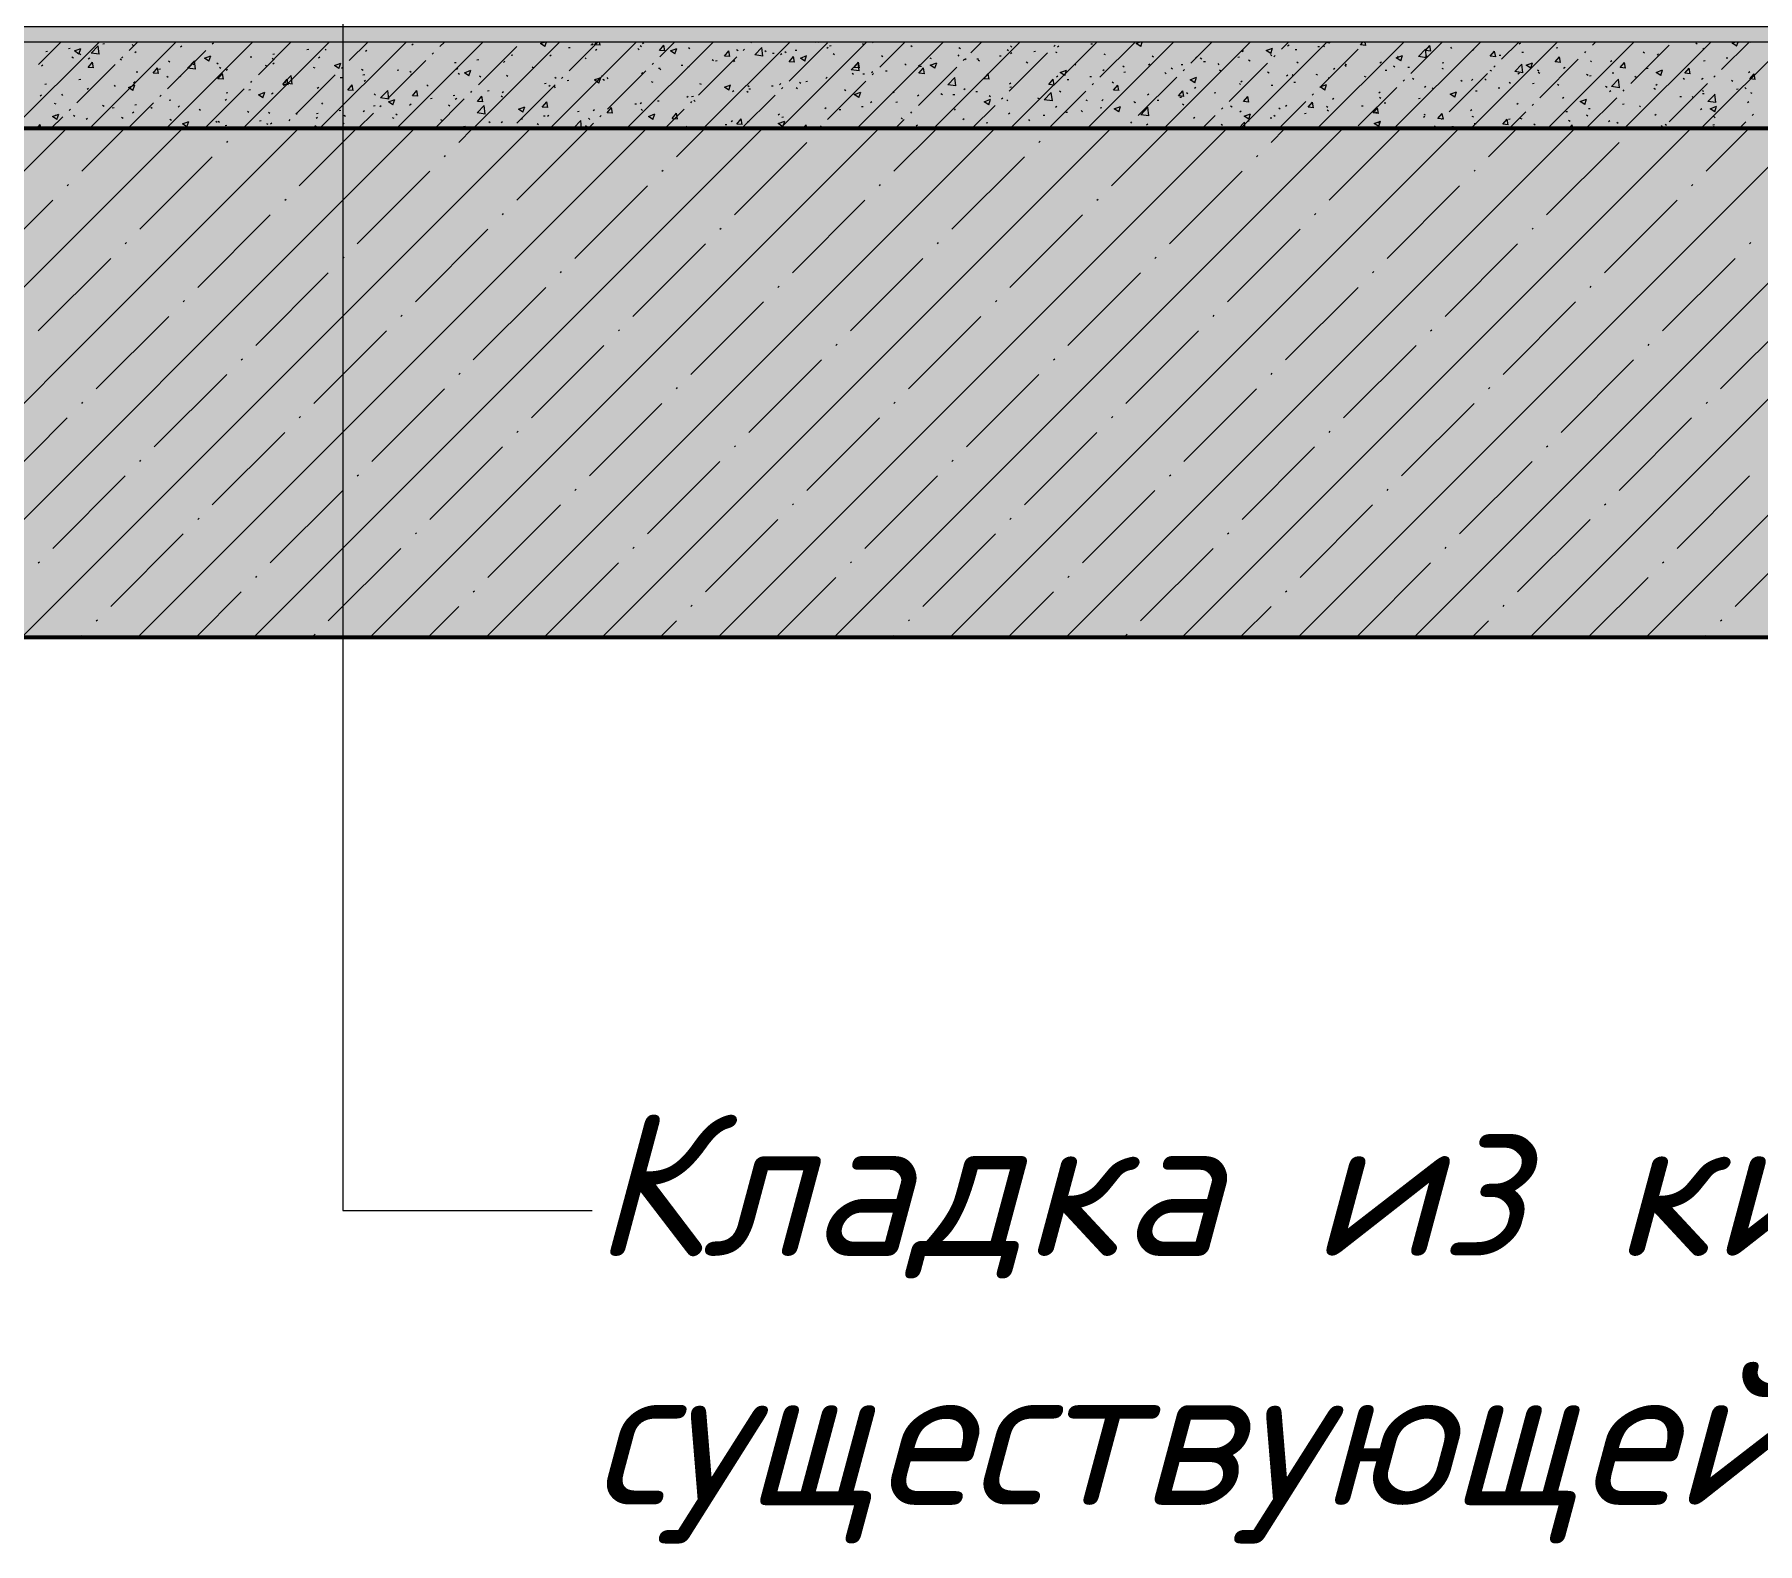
# Model space of a CAD drawing. Header units: millimetres. Extents: x -81576 to 1046824, y -248937 to 691537.
# Drawn here: x 6098 to 9486, y 616058 to 619025 of the extents above; entities that cross this region are included whole.
import ezdxf

# ---------------------------------------------------------------- set-up
doc = ezdxf.new("R2010")
doc.units = ezdxf.units.MM
doc.layers.add('PDF _Геометрия', color=7, linetype='Continuous', true_color=0x1d1d1d)
doc.layers.add('PDF _Сплошная заливка', color=7, linetype='Continuous', true_color=0xffffff)
doc.layers.add('PDF _Текст', color=7, linetype='Continuous')
doc.styles.add('PDF ISOCPEUR Italic', font='isocpeui.ttf')

msp = doc.modelspace()

# ---------------------------------------------------------------- hatches: boundary and pattern name
at = {"layer": 'PDF _Сплошная заливка', "true_color": 0x636466, "transparency": 33554559}
h = msp.add_hatch(color=251, dxfattribs=at)
h.paths.add_polyline_path([(6760.6, 617839.9), (19230.8, 617839.9), (19230.8, 618839.9), (18631.9, 618839.9), (18631.9, 634499.9), (18547.4, 634499.9), (18397.4, 634199.9), (18131.9, 634730.9), (18131.9, 634079.9), (13901.9, 634079.9), (13901.9, 634499.9), (12651.1, 634499.9), (13181.9, 634234.5), (13181.9, 633599.9), (18131.9, 633599.9), (18131.9, 625579.9), (13901.9, 625579.9), (13901.9, 626109.9), (13301.9, 626109.9), (13301.9, 626409.9), (12701.9, 626409.9), (12701.9, 626709.9), (12101.9, 626709.9), (12101.9, 627009.9), (11501.9, 627009.9), (11501.9, 627309.9), (10901.9, 627309.9), (10901.9, 627609.9), (10301.9, 627609.9), (10301.9, 627909.9), (9701.9, 627909.9), (9701.9, 628209.9), (9101.9, 628209.9), (9101.9, 628509.9), (8501.9, 628509.9), (8501.9, 628809.9), (7901.9, 628809.9), (7901.9, 629109.9), (7301.9, 629109.9), (7301.9, 629409.9), (6701.9, 629409.9), (6701.9, 629709.9), (6101.9, 629709.9), (6101.9, 629959.9), (3131.9, 629959.9), (3131.9, 634499.9), (2631.9, 634499.9), (2631.9, 617839.9), (4128.5, 617839.9)], flags=0)
h.paths.add_polyline_path([(6760.6, 618839.9), (3131.9, 618839.9), (3131.9, 622979.9), (6290, 622979.9), (13181.9, 619074.5), (13181.9, 618839.9), (10917.3, 618839.9)], flags=0)
h.paths.add_polyline_path([(15074.1, 618839.9), (13901.9, 618839.9), (13901.9, 619349.9), (13301.9, 619349.9), (13301.9, 619689.9), (12701.9, 619689.9), (12701.9, 620029.9), (12101.9, 620029.9), (12101.9, 620369.9), (11501.9, 620369.9), (11501.9, 620709.9), (10901.9, 620709.9), (10901.9, 621049.9), (10301.9, 621049.9), (10301.9, 621389.9), (9701.9, 621389.9), (9701.9, 621729.9), (9101.9, 621729.9), (9101.9, 622069.9), (8501.9, 622069.9), (8501.9, 622409.9), (7901.9, 622409.9), (7901.9, 622749.9), (7301.9, 622749.9), (7301.9, 623089.9), (6701.9, 623089.9), (6701.9, 623429.9), (6131.9, 623429.9), (6131.9, 623379.9), (3131.9, 623379.9), (3131.9, 629559.9), (5731, 629559.9), (13181.9, 625834.5), (13181.9, 625099.9), (18131.9, 625099.9), (18131.9, 618839.9)], flags=0)
h = msp.add_hatch(color=251, dxfattribs=at)
h.paths.add_polyline_path([(3131.9, 619009.9), (13181.9, 619009.9), (13181.9, 619039.9), (3131.9, 619039.9)], flags=0)
h.paths.add_polyline_path([(17842.9, 619009.9), (18131.9, 619009.9), (18131.9, 619039.9), (13901.9, 619039.9), (13901.9, 619009.9), (15074.1, 619009.9)], flags=0)
h = msp.add_hatch(color=251, dxfattribs=at)
h.paths.add_polyline_path([(18024.8, 618839.9), (18131.9, 618839.9), (18131.9, 619009.9), (13901.9, 619009.9), (13901.9, 618839.9), (15074.1, 618839.9)], flags=0)
h.paths.add_polyline_path([(3131.9, 618839.9), (13181.9, 618839.9), (13181.9, 619009.9), (3131.9, 619009.9), (3131.9, 618971.9)], flags=0)

# ---------------------------------------------------------------- linework, layer by layer
at = {"layer": 'PDF _Геометрия', "color": 7, "lineweight": 53}
msp.add_lwpolyline([(2631.9, 634499.9), (2631.9, 617839.9), (19230.8, 617839.9)], dxfattribs=at)
at = {"layer": 'PDF _Геометрия', "color": 7, "lineweight": 50}
for points in [[(13181.9, 618839.9), (3131.9, 618839.9), (3131.9, 622979.9)], [(2603.8, 617839.9), (19230.8, 617839.9)]]:
    msp.add_lwpolyline(points, dxfattribs=at)
at = {"layer": 'PDF _Геометрия', "color": 7, "lineweight": 53}
msp.add_lwpolyline([(13181.9, 619074.5), (13181.9, 618839.9), (3131.9, 618839.9), (3131.9, 622979.9), (6290, 622979.9)], close=True, dxfattribs=at)
at = {"layer": 'PDF _Геометрия', "color": 7, "lineweight": 9}
for points in [[(6704.3, 619445.8), (6704.3, 616712.7), (7194.6, 616712.7)], [(13181.9, 619039.9), (3131.9, 619039.9), (3131.9, 619009.9), (3131.9, 618839.9), (13181.9, 618839.9)], [(13181.9, 619009.9), (3131.9, 619009.9)]]:
    msp.add_lwpolyline(points, dxfattribs=at)
at = {"layer": 'PDF _Геометрия', "color": 250, "lineweight": 9, "true_color": 0x2c2c2c}
for points in [[(6055.2, 618839.9), (6225.2, 619009.9)], [(6105.8, 618965.9), (6149.7, 619009.9)], [(6120.6, 618991.7), (6123.9, 618992.1)], [(6165.1, 618997.5), (6168.4, 618998)], [(6185.6, 618986.4), (6176.8, 618992.4), (6189.3, 618997.1)], [(6185.6, 618986.4), (6189.2, 618997.1)], [(6206.1, 618839.9), (6376.1, 619009.9)], [(6225.2, 618985.9), (6209.4, 618988.3), (6223.3, 619002.7)], [(6225.2, 618985.9), (6223.2, 619002.7)], [(6232.4, 619006.4), (6235.7, 619006.8)], [(6284.3, 618993.6), (6300.6, 619009.9)], [(6290.5, 619005.1), (6292.9, 619002.8)], [(6357, 618839.9), (6527, 619009.9)], [(6359.8, 618918.2), (6435.2, 618993.6)], [(6385.1, 619000.6), (6387.8, 619002.7)], [(6447.8, 619006.2), (6450.3, 619008.7)], [(6507.8, 618839.9), (6677.8, 619009.9)], [(6538.3, 618945.8), (6602.3, 619009.9)], [(6633.9, 618995.3), (6637.2, 618995.7)], [(6658.7, 618839.9), (6828.7, 619009.9)], [(6669.4, 618996.2), (6671.9, 618994)], [(6716.8, 618973.5), (6753.2, 619009.9)], [(6748.7, 618992), (6751.4, 618994)], [(6809.6, 618839.9), (6979.6, 619009.9)], [(6840, 619004.5), (6842.7, 619006.5)], [(6895.3, 619001.1), (6904.1, 619009.9)], [(6960.4, 618839.9), (7130.4, 619009.9)], [(6970.8, 618925.7), (7046.2, 619001.1)], [(7101.6, 619001), (7092.8, 619007), (7100.3, 619009.9)], [(7100.9, 619009.9), (7101.7, 619009.4)], [(7101.6, 619001), (7104.6, 619009.9)], [(7111.3, 618839.9), (7281.3, 619009.9)], [(7147.7, 618999), (7151, 618999.4)], [(7149.3, 618953.4), (7205.8, 619009.9)], [(7192.2, 619004.8), (7195.5, 619005.3)], [(7193.7, 619007.2), (7196.6, 619005.4)], [(7210, 619003.6), (7199.4, 619004.5), (7203.9, 619009.9)], [(7201.1, 618993.9), (7203.8, 618996)], [(7210, 619003.6), (7208.9, 619009.9)], [(7262.2, 618839.9), (7432.2, 619009.9)], [(7284.2, 618997), (7286.7, 618994.7)], [(7288.7, 619003.2), (7291.5, 619001.4)], [(7293.5, 619007.3), (7296.1, 619009.3)], [(7337.6, 618992.4), (7326.9, 618993.4), (7335.5, 619003.6)], [(7327.8, 618981), (7356.7, 619009.9)], [(7337.5, 618992.5), (7335.5, 619003.6)], [(7357.1, 618986.8), (7348.3, 618992.8), (7360.7, 618997.5)], [(7357.1, 618986.8), (7360.7, 618997.5)], [(7383.6, 618999.2), (7386.4, 618997.4)], [(7413, 618839.9), (7583, 619009.9)], [(7465.1, 618981.3), (7454.5, 618982.2), (7463, 618992.4)], [(7465.1, 618981.3), (7463, 618992.4)], [(7478.5, 618995.2), (7481.3, 618993.4)], [(7491.3, 618993.6), (7493.8, 618996.1)], [(7506.4, 619008.7), (7507.6, 619009.9)], [(7529.9, 618982.5), (7514.1, 618984.9), (7528, 618999.4)], [(7529.9, 618982.5), (7528, 618999.4)], [(7534.2, 618993.5), (7536.7, 618991.2)], [(7563.9, 618839.9), (7733.9, 619009.9)], [(7581.8, 618933.3), (7657.2, 619008.7)], [(7593.7, 618993.7), (7597, 618994.2)], [(7632.7, 619009.9), (7633.7, 619009.3)], [(7639.5, 619009.9), (7640.4, 619009)], [(7656, 618997.8), (7658.7, 618999.9)], [(7661.1, 619002.6), (7664.4, 619003)], [(7714.8, 618839.9), (7884.8, 619009.9)], [(7725.7, 619007), (7728.6, 619005.2)], [(7745.8, 619009.2), (7746.7, 619009.9)], [(7760.3, 618960.9), (7809.3, 619009.9)], [(7820.7, 619003), (7823.5, 619001.2)], [(7865.6, 618839.9), (8035.6, 619009.9)], [(7915.6, 618999), (7918.4, 618997.2)], [(7938.9, 618988.6), (7960.2, 619009.9)], [(8010.5, 618995), (8013.3, 618993.2)], [(8016.5, 618839.9), (8186.5, 619009.9)], [(8016.9, 619002.5), (8019.4, 619000.2)], [(8062.6, 618991.5), (8065.9, 618991.9)], [(8102.3, 619001.1), (8104.8, 619003.7)], [(8109.5, 619000.6), (8112.1, 619002.6)], [(8167.4, 618839.9), (8337.4, 619009.9)], [(8174.9, 619006.3), (8178.2, 619006.7)], [(8192.8, 618940.8), (8261.9, 619009.9)], [(8273.1, 619001.4), (8264.2, 619007.4), (8270.8, 619009.9)], [(8273.1, 619001.4), (8275.9, 619009.9)], [(8318.2, 618839.9), (8488.2, 619009.9)], [(8371.3, 618968.5), (8412.8, 619009.9)], [(8469.1, 618839.9), (8639.1, 619009.9)], [(8472, 618991.1), (8474.7, 618993.2)], [(8528.6, 618987.2), (8519.8, 618993.1), (8532.2, 618997.9)], [(8528.6, 618987.2), (8532.2, 618997.9)], [(8549.9, 618996.1), (8563.6, 619009.9)], [(8561.8, 619002.5), (8564.5, 619004.6)], [(8576.4, 618995.1), (8579.7, 618995.6)], [(8620, 618839.9), (8790, 619009.9)], [(8620.9, 619001), (8624.2, 619001.4)], [(8625.3, 618920.7), (8700.7, 618996.1)], [(8631.7, 619003.2), (8634.2, 619000.9)], [(8636.2, 619009.9), (8644.9, 619008.5)], [(8644.9, 619008.5), (8644.7, 619009.9)], [(8688.2, 619009.9), (8688.3, 619009.9)], [(8715.7, 619003.5), (8705.1, 619004.4), (8709.7, 619009.9)], [(8713.3, 619008.7), (8714.5, 619009.9)], [(8715.7, 619003.5), (8714.5, 619009.9)], [(8770.8, 618839.9), (8940.8, 619009.9)], [(8803.8, 618948.3), (8865.4, 619009.9)], [(8834.6, 618979.1), (8818.8, 618981.6), (8832.7, 618996)], [(8843.2, 618992.3), (8832.6, 618993.2), (8841.2, 619003.4)], [(8834.6, 618979.1), (8832.7, 618996)], [(8843.2, 618992.3), (8841.2, 619003.4)], [(8881.7, 618999.7), (8884.2, 618997.5)], [(8921.7, 618839.9), (9091.7, 619009.9)], [(8925.5, 618993.9), (8928.1, 618995.9)], [(8970.8, 618981.1), (8960.1, 618982.1), (8968.7, 618992.3)], [(8970.8, 618981.1), (8968.7, 618992.3)], [(8982.4, 618976), (9016.2, 619009.9)], [(9016.8, 619006.4), (9019.4, 619008.5)], [(9072.6, 618839.9), (9242.6, 619009.9)], [(9089.7, 618998.8), (9093, 618999.2)], [(9160.9, 619003.7), (9167.1, 619009.9)], [(9223.5, 618839.9), (9393.5, 619009.9)], [(9236.3, 618928.2), (9311.8, 619003.7)], [(9364.3, 619008.7), (9366.8, 619006.5)], [(9374.3, 618839.9), (9544.3, 619009.9)], [(9377.9, 618995.8), (9380.5, 618997.9)], [(9414.8, 618955.9), (9468.8, 619009.9)], [(9444.6, 619001.8), (9435.7, 619007.8), (9441.2, 619009.9)], [(9444.5, 619001.8), (9447.3, 619009.9)], [(9470.2, 619009.2), (9471.1, 619009.9)], [(6111.7, 618963.4), (6114.3, 618965.4)], [(6171.7, 618980.8), (6174.6, 618979)], [(6181.2, 618890.5), (6256.7, 618965.9)], [(6186.8, 618987.3), (6189.2, 618985)], [(6214.5, 618959.1), (6203.8, 618960.1), (6212.4, 618970.3)], [(6204, 618976.7), (6206.7, 618978.8)], [(6214.5, 618959.1), (6212.4, 618970.3)], [(6266.7, 618976.8), (6269.5, 618975)], [(6269.2, 618978.5), (6271.8, 618981)], [(6295.3, 618989.2), (6298, 618991.3)], [(6342, 618948), (6331.4, 618948.9), (6339.9, 618959.1)], [(6342, 618948), (6339.9, 618959.1)], [(6361.6, 618972.8), (6364.4, 618971)], [(6415, 618956.4), (6399.2, 618958.9), (6413, 618973.3)], [(6409.8, 618965.8), (6413.1, 618966.2)], [(6415, 618956.4), (6413, 618973.3)], [(6441.2, 618972.2), (6432.3, 618978.1), (6444.8, 618982.9)], [(6441.2, 618972.2), (6444.8, 618982.9)], [(6456.5, 618968.8), (6459.3, 618967)], [(6462.1, 618960.7), (6464.5, 618958.4)], [(6522.1, 618980.6), (6525.4, 618981)], [(6551.4, 618964.8), (6554.2, 618963)], [(6565.7, 618978.4), (6568.2, 618976.2)], [(6566.6, 618986.4), (6569.9, 618986.9)], [(6566.6, 618967.3), (6569.2, 618969.3)], [(6646.3, 618960.8), (6649.1, 618959)], [(6656.4, 618978.7), (6659, 618980.7)], [(6696.7, 618957.9), (6687.8, 618963.9), (6700.3, 618968.7)], [(6696.7, 618957.9), (6700.3, 618968.7)], [(6701.7, 618958.4), (6704.2, 618960.9)], [(6792.3, 618898.1), (6867.7, 618973.5)], [(6880.3, 618986.1), (6882.8, 618988.6)], [(6923.6, 618969.5), (6926.9, 618969.9)], [(6927.7, 618956.7), (6930.3, 618958.7)], [(6968.1, 618975.3), (6971.4, 618975.8)], [(7020, 618970), (7022.7, 618972.1)], [(7035.4, 618984.2), (7038.7, 618984.6)], [(7076.9, 618961.4), (7079.3, 618959.1)], [(7111.3, 618982.6), (7114, 618984.6)], [(7180.6, 618979.2), (7183, 618976.9)], [(7312.7, 618965.9), (7315.3, 618968.5)], [(7325.1, 618958.3), (7328.4, 618958.8)], [(7326.8, 618957.9), (7329.3, 618955.6)], [(7369.6, 618964.2), (7372.9, 618964.6)], [(7382.6, 618960.6), (7385.2, 618962.6)], [(7403.3, 618905.6), (7478.7, 618981)], [(7430.5, 618975.7), (7433, 618973.4)], [(7436.9, 618973.1), (7440.2, 618973.5)], [(7472.4, 618972), (7475.1, 618974)], [(7549.2, 618987.9), (7552.5, 618988.3)], [(7564.7, 618985.3), (7567.4, 618987.3)], [(7573.4, 618991.2), (7576.2, 618989.4)], [(7592.6, 618970.1), (7582, 618971.1), (7590.6, 618981.3)], [(7592.6, 618970.1), (7590.5, 618981.3)], [(7612.6, 618972.5), (7603.8, 618978.5), (7616.3, 618983.3)], [(7612.6, 618972.6), (7616.2, 618983.3)], [(7668.3, 618987.2), (7671.1, 618985.4)], [(7719.7, 618953.1), (7703.9, 618955.5), (7717.7, 618969.9)], [(7720.1, 618959), (7709.5, 618959.9), (7718.1, 618970.1)], [(7719.7, 618953.1), (7717.7, 618969.9)], [(7720.1, 618959), (7718.1, 618970.1)], [(7763.2, 618983.2), (7766.1, 618981.4)], [(7809.5, 618966.9), (7812, 618964.6)], [(7835.8, 618885.5), (7911.2, 618960.9)], [(7836, 618963.4), (7838.7, 618965.4)], [(7847.7, 618947.8), (7837, 618948.8), (7845.6, 618959)], [(7838.4, 618962), (7841.8, 618962.4)], [(7847.7, 618947.8), (7845.6, 618959)], [(7858.1, 618979.2), (7861, 618977.3)], [(7868.2, 618958.3), (7859.3, 618964.3), (7871.8, 618969.1)], [(7868.2, 618958.3), (7871.8, 618969.1)], [(7913.2, 618984.7), (7915.7, 618982.4)], [(7923.8, 618973.5), (7926.3, 618976)], [(7927.3, 618975.9), (7930, 618977.9)], [(7950.7, 618976.7), (7954, 618977.2)], [(7953.1, 618975.1), (7955.9, 618973.3)], [(7995.2, 618982.6), (7998.6, 618983)], [(8014.3, 618913.1), (8089.7, 618988.6)], [(8017.1, 618987.3), (8019.8, 618989.3)], [(8048, 618971.1), (8050.8, 618969.3)], [(8105.4, 618991), (8108.2, 618989.2)], [(8142.9, 618967.1), (8145.7, 618965.3)], [(8200.3, 618987), (8203.1, 618985.2)], [(8237.8, 618963.1), (8240.6, 618961.3)], [(8288.4, 618965.3), (8291.1, 618967.3)], [(8295.2, 618983), (8298.1, 618981.2)], [(8332.7, 618959.1), (8335.5, 618957.3)], [(8352.2, 618965.6), (8355.5, 618966.1)], [(8380.7, 618978.6), (8383.4, 618980.7)], [(8390.1, 618979), (8393, 618977.2)], [(8396.7, 618971.5), (8400.1, 618971.9)], [(8424.3, 618967.6), (8426.8, 618965.3)], [(8446.8, 618893), (8522.2, 618968.5)], [(8464.1, 618980.4), (8467.4, 618980.8)], [(8485.1, 618975), (8487.9, 618973.2)], [(8528, 618985.4), (8530.5, 618983.1)], [(8534.8, 618981), (8537.3, 618983.5)], [(8580, 618971), (8582.8, 618969.2)], [(8652, 618956.7), (8654.7, 618958.7)], [(8674.3, 618964.2), (8676.8, 618961.9)], [(8674.9, 618966.9), (8677.7, 618965.1)], [(8743.3, 618969.2), (8746, 618971.2)], [(8769.8, 618962.9), (8772.6, 618961.1)], [(8784.1, 618972.9), (8775.3, 618978.9), (8787.7, 618983.7)], [(8778, 618981.9), (8780.5, 618979.7)], [(8784.1, 618972.9), (8787.7, 618983.7)], [(8798.2, 618960.4), (8801.6, 618960.8)], [(8833.1, 618980.6), (8835.8, 618982.6)], [(8864.7, 618958.9), (8867.5, 618957.1)], [(8865.6, 618969.3), (8868.9, 618969.7)], [(8967.3, 618960.9), (8969.8, 618963.4)], [(8977.9, 618984), (8981.2, 618984.5)], [(9024.4, 618949.7), (9008.6, 618952.1), (9022.4, 618966.6)], [(9022.4, 618989.9), (9025.7, 618990.3)], [(9024.4, 618949.7), (9022.4, 618966.6)], [(9039.6, 618958.7), (9030.8, 618964.7), (9043.3, 618969.4)], [(9039.6, 618958.7), (9043.2, 618969.4)], [(9057.8, 618900.6), (9133.2, 618976)], [(9098.3, 618970), (9087.7, 618970.9), (9096.2, 618981.1)], [(9098.3, 618970), (9096.2, 618981.1)], [(9104.4, 618958.6), (9107.1, 618960.7)], [(9145.8, 618988.6), (9148.3, 618991.1)], [(9157, 618973.1), (9159.4, 618970.9)], [(9196.8, 618971.9), (9199.4, 618974)], [(9225.8, 618958.8), (9215.2, 618959.8), (9223.8, 618970)], [(9225.8, 618958.8), (9223.8, 618970)], [(9260.7, 618990.9), (9263.1, 618988.7)], [(9267.1, 618958.1), (9270.4, 618958.6)], [(9288, 618984.5), (9290.7, 618986.5)], [(9353.4, 618947.7), (9342.7, 618948.6), (9351.3, 618958.8)], [(9353.3, 618947.7), (9351.3, 618958.8)], [(9379.4, 618972.9), (9382.7, 618973.4)], [(9423.9, 618978.8), (9427.2, 618979.2)], [(6118.3, 618927.4), (6121.6, 618927.8)], [(6185.6, 618936.3), (6189, 618936.7)], [(6254.7, 618925.1), (6257.1, 618922.8)], [(6291.8, 618914.8), (6282.9, 618920.8), (6295.4, 618925.6)], [(6291.8, 618914.8), (6295.4, 618925.6)], [(6293.1, 618930), (6295.8, 618932.1)], [(6297.9, 618951.1), (6301.3, 618951.5)], [(6342.4, 618956.9), (6345.8, 618957.4)], [(6358.4, 618942.9), (6360.8, 618940.6)], [(6382.9, 618941.4), (6385.6, 618943.5)], [(6469.5, 618936.8), (6458.9, 618937.7), (6467.5, 618948)], [(6469.5, 618936.8), (6467.5, 618948)], [(6475.3, 618954.8), (6477.9, 618956.8)], [(6523.2, 618930.7), (6525.7, 618933.3)], [(6597.1, 618925.7), (6586.4, 618926.6), (6595, 618936.8)], [(6587.1, 618925.2), (6590.5, 618925.6)], [(6604.7, 618927), (6588.9, 618929.5), (6602.8, 618943.9)], [(6597, 618925.7), (6595, 618936.8)], [(6604.7, 618927), (6602.7, 618943.9)], [(6613.7, 618870.4), (6689.2, 618945.8)], [(6699.4, 618940), (6702.8, 618940.4)], [(6724.6, 618914.5), (6714, 618915.4), (6722.5, 618925.6)], [(6724.6, 618914.5), (6722.5, 618925.6)], [(6741.2, 618956.8), (6744.1, 618955)], [(6743.9, 618945.8), (6747.3, 618946.2)], [(6746.6, 618932.8), (6749.2, 618934.8)], [(6811.3, 618954.7), (6814.6, 618955.1)], [(6836.1, 618952.8), (6839, 618951)], [(6837.9, 618945.3), (6840.5, 618947.4)], [(6869.5, 618925.8), (6872, 618923.5)], [(6931.1, 618948.7), (6933.9, 618946.9)], [(6952.2, 618943.7), (6943.4, 618949.6), (6955.8, 618954.4)], [(6952.2, 618943.7), (6955.8, 618954.4)], [(6973.2, 618943.6), (6975.6, 618941.3)], [(7026, 618944.7), (7028.8, 618942.9)], [(7046.2, 618850.3), (7121.6, 618925.7)], [(7100.9, 618928.8), (7104.3, 618929.3)], [(7109.1, 618923.4), (7111.8, 618925.4)], [(7120.9, 618940.7), (7123.7, 618938.9)], [(7134.2, 618938.3), (7136.7, 618940.8)], [(7145.4, 618934.7), (7148.8, 618935.1)], [(7207.7, 618929.4), (7198.9, 618935.4), (7211.3, 618940.2)], [(7198.9, 618934.7), (7201.6, 618936.8)], [(7207.7, 618929.4), (7211.3, 618940.2)], [(7212.8, 618943.6), (7216.1, 618944)], [(7215.8, 618936.7), (7218.6, 618934.9)], [(7223.2, 618940.1), (7225.6, 618937.9)], [(7224.7, 618877.9), (7300.2, 618953.4)], [(7291.3, 618948.1), (7294, 618950.1)], [(7310.7, 618932.7), (7313.5, 618930.9)], [(7405.6, 618928.7), (7408.5, 618926.9)], [(7463.3, 618915.2), (7454.4, 618921.2), (7466.9, 618925.9)], [(7463.2, 618915.2), (7466.8, 618925.9)], [(7500.5, 618924.7), (7503.4, 618922.9)], [(7546.9, 618923.6), (7550.3, 618924)], [(7562.6, 618926.1), (7565.2, 618928.2)], [(7602.1, 618931.3), (7604.6, 618929)], [(7614.3, 618932.5), (7617.6, 618932.9)], [(7653.9, 618938.6), (7656.5, 618940.7)], [(7657.2, 618857.8), (7732.7, 618933.3)], [(7705.8, 618949.1), (7708.3, 618946.8)], [(7726.6, 618947.2), (7729.9, 618947.7)], [(7743.7, 618950), (7746.3, 618952.1)], [(7745.2, 618945.8), (7747.7, 618948.3)], [(7771.1, 618953.1), (7774.4, 618953.5)], [(7909.4, 618923.6), (7893.6, 618926.1), (7907.5, 618940.5)], [(7909.4, 618923.6), (7907.5, 618940.5)], [(7975.2, 618936.7), (7964.6, 618937.6), (7973.1, 618947.8)], [(7975.2, 618936.7), (7973.1, 618947.8)], [(8015, 618928.1), (8017.6, 618930.1)], [(8102.7, 618925.5), (8092.1, 618926.4), (8100.7, 618936.7)], [(8102.7, 618925.5), (8100.7, 618936.7)], [(8107.3, 618941.4), (8110, 618943.4)], [(8123.7, 618944.1), (8114.8, 618950), (8127.3, 618954.8)], [(8123.7, 618944.1), (8127.3, 618954.8)], [(8128.1, 618936.1), (8131.4, 618936.6)], [(8172.6, 618942), (8175.9, 618942.4)], [(8177.7, 618925.7), (8180.2, 618928.2)], [(8198.6, 618953.9), (8201.3, 618956)], [(8216.9, 618932), (8219.4, 618929.7)], [(8230.3, 618914.4), (8219.6, 618915.3), (8228.2, 618925.5)], [(8230.2, 618914.4), (8228.2, 618925.5)], [(8239.9, 618950.9), (8243.3, 618951.3)], [(8268.2, 618865.4), (8343.7, 618940.8)], [(8320.6, 618949.8), (8323.1, 618947.5)], [(8356.3, 618953.4), (8358.8, 618955.9)], [(8379.2, 618929.8), (8370.4, 618935.8), (8382.8, 618940.6)], [(8379.2, 618929.8), (8382.8, 618940.6)], [(8427.6, 618955.1), (8430.5, 618953.3)], [(8466.9, 618928.6), (8469.4, 618926.3)], [(8469.9, 618932), (8472.5, 618934)], [(8522.5, 618951.1), (8525.4, 618949.3)], [(8529.6, 618925), (8532.9, 618925.5)], [(8559.7, 618943.3), (8562.3, 618945.4)], [(8570.6, 618946.4), (8573.1, 618944.1)], [(8574.1, 618930.9), (8577.4, 618931.3)], [(8617.5, 618947.1), (8620.3, 618945.3)], [(8634.7, 618915.6), (8625.9, 618921.6), (8638.3, 618926.3)], [(8634.7, 618915.6), (8638.3, 618926.3)], [(8641.4, 618939.7), (8644.8, 618940.2)], [(8712.4, 618943.1), (8715.2, 618941.3)], [(8753.7, 618954.5), (8757, 618955)], [(8788.7, 618933.3), (8791.3, 618935.8)], [(8807.3, 618939), (8810.1, 618937.2)], [(8879.3, 618872.9), (8954.7, 618948.3)], [(8902.2, 618935), (8905, 618933.2)], [(8923.3, 618934.7), (8926, 618936.8)], [(8949.6, 618937.5), (8952.1, 618935.3)], [(8959.6, 618954.9), (8962.4, 618953.1)], [(8997.1, 618931), (8999.9, 618929.2)], [(9014.6, 618947.2), (9017.3, 618949.3)], [(9042.9, 618928.6), (9046.3, 618929.1)], [(9053.3, 618955.3), (9055.7, 618953.1)], [(9054.5, 618950.9), (9057.4, 618949.1)], [(9092, 618927), (9094.9, 618925.2)], [(9149.4, 618946.9), (9152.3, 618945.1)], [(9155.2, 618943.4), (9158.6, 618943.9)], [(9214.2, 618920.2), (9198.3, 618922.7), (9212.2, 618937.1)], [(9199.7, 618949.3), (9203.1, 618949.7)], [(9214.1, 618920.2), (9212.2, 618937.1)], [(9244.4, 618942.9), (9247.2, 618941.1)], [(9285.9, 618925.3), (9288.5, 618927.3)], [(9295.2, 618944.5), (9286.3, 618950.4), (9298.8, 618955.2)], [(9295.2, 618944.5), (9298.8, 618955.2)], [(9311.8, 618852.8), (9387.2, 618928.2)], [(9339.3, 618938.9), (9342.1, 618937.1)], [(9375.7, 618936.7), (9378.4, 618938.7)], [(9399.8, 618940.8), (9402.3, 618943.3)], [(9434.2, 618934.9), (9437, 618933.1)], [(9468, 618950), (9470.7, 618952)], [(9480.9, 618936.5), (9470.3, 618937.4), (9478.8, 618947.7)], [(9480.9, 618936.5), (9478.8, 618947.7)], [(6109.5, 618904.2), (6112.2, 618906.2)], [(6137.1, 618890), (6140, 618888.2)], [(6151, 618907.3), (6153.5, 618905)], [(6201.8, 618917.5), (6204.5, 618919.6)], [(6281.5, 618839.9), (6332.1, 618890.5)], [(6344.7, 618903.1), (6347.2, 618905.6)], [(6363, 618895.7), (6366.3, 618896.1)], [(6435.2, 618842.7), (6510.6, 618918.2)], [(6473.1, 618895.6), (6475.8, 618897.6)], [(6475.3, 618910.4), (6478.6, 618910.9)], [(6519.8, 618916.3), (6523.1, 618916.7)], [(6547.3, 618900.6), (6538.5, 618906.5), (6550.9, 618911.3)], [(6547.3, 618900.6), (6550.9, 618911.3)], [(6564.4, 618908.1), (6567.1, 618910.1)], [(6654.2, 618919.5), (6656.9, 618921.5)], [(6662.1, 618890.2), (6664.6, 618887.9)], [(6765.8, 618908), (6768.3, 618905.7)], [(6794.5, 618897.6), (6778.7, 618900), (6792.5, 618914.5)], [(6794.5, 618897.6), (6792.5, 618914.5)], [(6802.8, 618886.3), (6794, 618892.3), (6806.4, 618897.1)], [(6802.8, 618886.3), (6806.4, 618897.1)], [(6852.1, 618903.3), (6841.5, 618904.3), (6850.1, 618914.5)], [(6852.1, 618903.3), (6850, 618914.5)], [(6876.8, 618899.3), (6880.1, 618899.8)], [(6884.9, 618839.9), (6943.1, 618898.1)], [(6921.3, 618905.2), (6924.6, 618905.6)], [(6925.5, 618897.5), (6928.2, 618899.6)], [(6955.7, 618910.6), (6958.2, 618913.1)], [(6979.6, 618892.2), (6969, 618893.1), (6977.6, 618903.3)], [(6979.6, 618892.2), (6977.6, 618903.3)], [(6988.6, 618914.1), (6992, 618914.5)], [(7015.8, 618904.5), (7018.2, 618902.3)], [(7017.9, 618910.8), (7020.5, 618912.9)], [(7107.2, 618881), (7096.5, 618882), (7105.1, 618892.2)], [(7107.2, 618881), (7105.1, 618892.2)], [(7119.5, 618922.3), (7121.9, 618920.1)], [(7289.1, 618888.9), (7291.8, 618890.9)], [(7322.8, 618894.1), (7326.1, 618894.5)], [(7380.4, 618901.4), (7383.1, 618903.4)], [(7388.2, 618890.5), (7390.7, 618893)], [(7390.1, 618902.9), (7393.5, 618903.4)], [(7394.7, 618895.7), (7397.2, 618893.4)], [(7470.2, 618912.8), (7472.9, 618914.8)], [(7488.4, 618839.9), (7554.1, 618905.6)], [(7498.4, 618913.5), (7500.9, 618911.2)], [(7502.4, 618917.7), (7505.8, 618918.2)], [(7566.7, 618918.2), (7569.2, 618920.7)], [(7595.5, 618920.7), (7598.3, 618918.9)], [(7690.4, 618916.7), (7693.2, 618914.9)], [(7718.8, 618901), (7709.9, 618906.9), (7722.4, 618911.7)], [(7718.8, 618901), (7722.4, 618911.7)], [(7741.5, 618890.8), (7744.2, 618892.9)], [(7785.3, 618912.7), (7788.1, 618910.9)], [(7791.7, 618891.8), (7795, 618892.3)], [(7833.9, 618904.2), (7836.5, 618906.2)], [(7880.2, 618908.6), (7883, 618906.8)], [(7903.9, 618906.6), (7907.3, 618907.1)], [(7925.1, 618916.7), (7927.8, 618918.7)], [(7948.5, 618912.5), (7951.8, 618912.9)], [(7974.3, 618886.7), (7965.5, 618892.7), (7977.9, 618897.5)], [(7974.3, 618886.7), (7977.9, 618897.5)], [(7975.1, 618904.6), (7977.9, 618902.8)], [(7999.2, 618898.1), (8001.7, 618900.6)], [(8009.5, 618896.4), (8012, 618894.1)], [(8015.8, 618921.3), (8019.1, 618921.8)], [(8070, 618900.6), (8072.8, 618898.8)], [(8099.2, 618894.2), (8083.4, 618896.6), (8097.2, 618911.1)], [(8091.9, 618839.9), (8165.2, 618913.1)], [(8099.2, 618894.2), (8097.2, 618911.1)], [(8113.2, 618914.2), (8115.7, 618911.9)], [(8164.9, 618896.6), (8167.8, 618894.8)], [(8196.4, 618894.7), (8199.1, 618896.8)], [(8259.5, 618893), (8262, 618890.7)], [(8259.8, 618892.6), (8262.7, 618890.8)], [(8286.2, 618906.1), (8288.9, 618908.1)], [(8305.4, 618895.5), (8308.8, 618896)], [(8357.8, 618903.2), (8347.2, 618904.1), (8355.7, 618914.3)], [(8350, 618901.4), (8353.3, 618901.8)], [(8357.8, 618903.2), (8355.7, 618914.3)], [(8363.2, 618910.8), (8365.7, 618908.5)], [(8378.6, 618919.4), (8381.2, 618921.5)], [(8417.3, 618910.2), (8420.6, 618910.7)], [(8485.3, 618892), (8474.7, 618893), (8483.3, 618903.2)], [(8485.3, 618892), (8483.3, 618903.2)], [(8544.5, 618839.9), (8597.6, 618893)], [(8612.9, 618880.9), (8602.2, 618881.8), (8610.8, 618892)], [(8610.2, 618905.6), (8612.7, 618908.1)], [(8612.8, 618880.9), (8610.8, 618892)], [(8649.9, 618897.5), (8652.5, 618899.5)], [(8700.7, 618845.3), (8776.2, 618920.7)], [(8741.2, 618910), (8743.8, 618912)], [(8742.2, 618901.9), (8744.7, 618899.7)], [(8751.5, 618890.3), (8754.8, 618890.7)], [(8818.8, 618899.1), (8822.1, 618899.6)], [(8831, 618921.4), (8833.6, 618923.4)], [(8845.9, 618919.7), (8848.4, 618917.5)], [(8890.3, 618901.4), (8881.4, 618907.3), (8893.9, 618912.1)], [(8890.2, 618901.4), (8893.8, 618912.1)], [(8931.1, 618913.9), (8934.4, 618914.3)], [(8975.6, 618919.8), (8978.9, 618920.2)], [(9012.4, 618888), (9015.1, 618890.1)], [(9102.2, 618899.4), (9104.9, 618901.5)], [(9145.8, 618887.1), (9136.9, 618893.1), (9149.4, 618897.9)], [(9145.8, 618887.1), (9149.4, 618897.9)], [(9148, 618839.9), (9208.7, 618900.6)], [(9186.9, 618923), (9189.8, 618921.2)], [(9194.6, 618912.8), (9197.3, 618914.8)], [(9221.2, 618913.1), (9223.7, 618915.7)], [(9281.8, 618919), (9284.7, 618917.2)], [(9332.6, 618902.8), (9335.9, 618903.2)], [(9357, 618902.6), (9359.5, 618900.4)], [(9376.8, 618915), (9379.6, 618913.2)], [(9377.1, 618908.7), (9380.4, 618909.1)], [(9403.9, 618890.8), (9388.1, 618893.3), (9402, 618907.7)], [(9403.9, 618890.8), (9401.9, 618907.7)], [(9444.4, 618917.5), (9447.8, 618918)], [(9460.7, 618920.4), (9463.2, 618918.2)], [(9465.9, 618890.8), (9468.5, 618892.8)], [(9471.7, 618911), (9474.5, 618909.2)], [(6130.6, 618839.9), (6153.6, 618862.9)], [(6142.4, 618857.5), (6133.5, 618863.4), (6146, 618868.2)], [(6138.9, 618866.2), (6142.2, 618866.6)], [(6142.4, 618857.5), (6146, 618868.2)], [(6166.1, 618875.4), (6168.7, 618877.9)], [(6174.6, 618866.1), (6177.4, 618864.3)], [(6199.7, 618858.3), (6202.3, 618860.4)], [(6232, 618886), (6234.9, 618884.2)], [(6251.2, 618880.9), (6254.5, 618881.4)], [(6269.5, 618862.1), (6272.4, 618860.3)], [(6291, 618870.9), (6293.6, 618872.9)], [(6295.7, 618886.8), (6299, 618887.2)], [(6327, 618882), (6329.8, 618880.2)], [(6364.4, 618858.1), (6367.3, 618856.3)], [(6380.8, 618882.2), (6383.4, 618884.3)], [(6421.9, 618877.9), (6424.7, 618876.1)], [(6516.8, 618873.9), (6519.6, 618872.1)], [(6558.4, 618872.4), (6560.9, 618870.1)], [(6598.6, 618855.3), (6601.1, 618857.8)], [(6611.7, 618869.9), (6614.5, 618868.1)], [(6652.1, 618860.3), (6654.7, 618862.3)], [(6652.7, 618869.8), (6656, 618870.3)], [(6697.2, 618875.7), (6700.5, 618876.1)], [(6706.6, 618865.9), (6709.4, 618864.1)], [(6734.1, 618839.9), (6764.6, 618870.4)], [(6744.4, 618873.6), (6747.1, 618875.7)], [(6764.5, 618884.5), (6767.8, 618885)], [(6777.2, 618883), (6779.7, 618885.5)], [(6801.5, 618861.9), (6804.3, 618860.1)], [(6808.4, 618868.9), (6810.9, 618866.7)], [(6835.7, 618886.1), (6838.4, 618888.2)], [(6896.4, 618857.9), (6899.3, 618856.1)], [(6912.1, 618886.7), (6914.6, 618884.5)], [(6984.2, 618868.1), (6968.4, 618870.6), (6982.3, 618885)], [(6984.2, 618868.1), (6982.3, 618885)], [(7058.3, 618872.1), (7049.5, 618878.1), (7061.9, 618882.8)], [(7054.2, 618858.7), (7057.5, 618859.2)], [(7058.3, 618872.1), (7061.9, 618882.8)], [(7098.7, 618864.6), (7102, 618865)], [(7107, 618864.2), (7109.6, 618866.2)], [(7166, 618873.4), (7169.3, 618873.9)], [(7187.4, 618860.1), (7189.8, 618857.8)], [(7196.8, 618875.6), (7199.4, 618877.6)], [(7209.7, 618862.9), (7212.2, 618865.4)], [(7234.7, 618869.9), (7224.1, 618870.8), (7232.6, 618881)], [(7234.7, 618869.9), (7232.6, 618881)], [(7278.3, 618888.2), (7281.6, 618888.7)], [(7291.1, 618877.9), (7293.5, 618875.6)], [(7313.9, 618857.9), (7305, 618863.8), (7317.5, 618868.6)], [(7313.9, 618857.9), (7317.5, 618868.6)], [(7337.6, 618839.9), (7375.6, 618877.9)], [(7351.6, 618859.6), (7360.2, 618869.9)], [(7351.6, 618859.6), (7362.2, 618858.7)], [(7362.2, 618858.7), (7360.2, 618869.9)], [(7489.8, 618847.6), (7479.1, 618848.5), (7487.7, 618858.7)], [(7489.7, 618847.6), (7487.7, 618858.7)], [(7560.4, 618866.9), (7563.1, 618869)], [(7567.5, 618862.3), (7570.8, 618862.8)], [(7651.7, 618879.5), (7654.4, 618881.5)], [(7679.8, 618877.1), (7683.1, 618877.6)], [(7724.3, 618883), (7727.6, 618883.4)], [(7790.2, 618839.9), (7808.1, 618857.8)], [(7802.2, 618860.8), (7804.6, 618858.5)], [(7820.7, 618870.4), (7823.2, 618872.9)], [(7905.9, 618878.6), (7908.3, 618876.3)], [(7923, 618857.5), (7925.6, 618859.5)], [(7941, 618839.9), (7986.6, 618885.5)], [(8012.8, 618868.9), (8015.5, 618870.9)], [(8052.2, 618857.4), (8054.6, 618855.1)], [(8081.3, 618866), (8084.6, 618866.4)], [(8105.1, 618882.2), (8107.8, 618884.2)], [(8125.8, 618871.9), (8129.1, 618872.3)], [(8155.8, 618875.2), (8158.3, 618872.9)], [(8193.2, 618880.7), (8196.5, 618881.2)], [(8229.8, 618872.5), (8221, 618878.4), (8233.4, 618883.2)], [(8229.8, 618872.5), (8233.4, 618883.2)], [(8289, 618864.8), (8273.1, 618867.2), (8287, 618881.7)], [(8288.9, 618864.8), (8287, 618881.7)], [(8354.8, 618888.6), (8357.6, 618886.8)], [(8376.4, 618860.3), (8379.1, 618862.3)], [(8393.6, 618839.9), (8419.1, 618865.4)], [(8431.7, 618877.9), (8434.2, 618880.5)], [(8449.7, 618884.6), (8452.5, 618882.8)], [(8467.7, 618872.8), (8470.4, 618874.8)], [(8485.3, 618858.2), (8476.5, 618864.2), (8488.9, 618869)], [(8485.3, 618858.2), (8488.9, 618869)], [(8527.3, 618860.8), (8530.6, 618861.2)], [(8534.8, 618866.3), (8537.3, 618864.1)], [(8544.6, 618880.6), (8547.4, 618878.8)], [(8557.5, 618884.2), (8560.2, 618886.2)], [(8594.7, 618869.6), (8598, 618870.1)], [(8638.5, 618884.1), (8641, 618881.9)], [(8639.5, 618876.6), (8642.3, 618874.8)], [(8706.9, 618884.4), (8710.3, 618884.8)], [(8740.4, 618869.7), (8729.8, 618870.6), (8738.3, 618880.9)], [(8734.4, 618872.6), (8737.2, 618870.8)], [(8740.4, 618869.7), (8738.3, 618880.9)], [(8828.8, 618862.2), (8831.5, 618864.2)], [(8829.3, 618868.5), (8832.2, 618866.7)], [(8867.9, 618858.6), (8857.3, 618859.5), (8865.9, 618869.7)], [(8864.2, 618857.8), (8866.7, 618860.3)], [(8867.9, 618858.6), (8865.8, 618869.7)], [(8921.1, 618875.5), (8923.8, 618877.6)], [(8924.2, 618864.5), (8927.1, 618862.7)], [(8995.4, 618847.4), (8984.8, 618848.3), (8993.4, 618858.6)], [(8995.4, 618847.4), (8993.4, 618858.6)], [(8996.2, 618858.5), (8999.5, 618858.9)], [(8997.1, 618839.9), (9030.1, 618872.9)], [(9019.2, 618860.5), (9022, 618858.7)], [(9042.7, 618885.5), (9045.2, 618888)], [(9108.5, 618873.3), (9111.8, 618873.7)], [(9114.1, 618856.5), (9116.9, 618854.7)], [(9149.6, 618867), (9152.1, 618864.8)], [(9153, 618879.2), (9156.3, 618879.6)], [(9220.3, 618888), (9223.6, 618888.5)], [(9253.3, 618884.8), (9255.8, 618882.6)], [(9283.7, 618866.1), (9286.4, 618868.1)], [(9373.5, 618877.5), (9376.2, 618879.5)], [(9401.3, 618872.9), (9392.5, 618878.8), (9404.9, 618883.6)], [(9399.6, 618863.6), (9402.1, 618861.3)], [(9401.3, 618872.9), (9404.9, 618883.6)], [(9475.2, 618865.4), (9477.7, 618867.9)], [(5161.1, 617839.9), (6161.1, 618839.9)], [(5389.2, 617839.9), (6389.2, 618839.9)], [(5617.3, 617839.9), (6617.3, 618839.9)], [(5845.4, 617839.9), (6845.4, 618839.9)], [(6073.5, 617839.9), (7073.5, 618839.9)], [(6103, 618839.9), (6109.6, 618847.7)], [(6107.3, 618845), (6110, 618847)], [(6111, 618839.9), (6109.5, 618847.7)], [(6191.1, 618755.8), (6275.2, 618839.9)], [(6301.6, 617839.9), (7301.6, 618839.9)], [(6397.9, 618843.2), (6389.1, 618849.2), (6401.5, 618854)], [(6397.9, 618843.2), (6401.5, 618854)], [(6428.5, 618840.3), (6431.8, 618840.8)], [(6454.7, 618854.6), (6457.2, 618852.3)], [(6459.4, 618854.1), (6462.2, 618852.3)], [(6473, 618846.2), (6476.4, 618846.6)], [(6529.7, 617839.9), (7529.7, 618839.9)], [(6540.4, 618855), (6543.7, 618855.5)], [(6554.3, 618850.1), (6557.1, 618848.2)], [(6562.3, 618848.9), (6564.9, 618850.9)], [(6583.2, 618839.9), (6586.1, 618842.7)], [(6618.8, 618727.3), (6731.4, 618839.9)], [(6649.2, 618846), (6652, 618844.2)], [(6704.7, 618851.1), (6707.2, 618848.9)], [(6744.1, 618842), (6746.9, 618840.2)], [(6757.8, 617839.9), (7757.8, 618839.9)], [(6925.4, 618839.9), (6926, 618840.4)], [(6932.4, 618812.8), (6959.5, 618839.9)], [(6941.9, 618843.9), (6945.2, 618844.4)], [(6985.9, 617839.9), (7985.9, 618839.9)], [(6991.3, 618853.9), (6994.2, 618852.1)], [(7015.7, 618851.7), (7018.3, 618853.7)], [(7046.5, 618698.8), (7187.6, 618839.9)], [(7083.7, 618842.3), (7086.1, 618840)], [(7086.3, 618849.9), (7089.1, 618848.1)], [(7166.4, 618839.9), (7158.2, 618841.2), (7172, 618855.6)], [(7173.8, 618839.9), (7172, 618855.6)], [(7181.2, 618845.9), (7184, 618844.1)], [(7186.7, 618839.9), (7197.1, 618850.3)], [(7214, 617839.9), (8214, 618839.9)], [(7276.1, 618841.9), (7278.9, 618840.1)], [(7360.1, 618784.3), (7415.7, 618839.9)], [(7378.3, 618842.2), (7380.9, 618844.3)], [(7442.1, 617839.9), (8442.1, 618839.9)], [(7455.7, 618847.6), (7459, 618848)], [(7468.1, 618853.6), (7470.7, 618855.6)], [(7500.2, 618853.5), (7503.5, 618853.9)], [(7569.4, 618843.6), (7560.5, 618849.6), (7573, 618854.4)], [(7569.4, 618843.6), (7573, 618854.4)], [(7608.8, 618839.9), (7615.2, 618847.5)], [(7616.6, 618839.9), (7615.2, 618847.5)], [(7642.1, 618842.7), (7644.7, 618845.3)], [(7670.2, 617839.9), (8670.2, 618839.9)], [(7698.5, 618843), (7701, 618840.7)], [(7787.8, 618755.8), (7871.9, 618839.9)], [(7827.9, 618839.9), (7828.5, 618840.1)], [(7828.4, 618839.9), (7828.5, 618840.1)], [(7831.7, 618845), (7834.4, 618847)], [(7898.3, 617839.9), (8898.3, 618839.9)], [(7901.7, 618842.4), (7905, 618842.8)], [(7969, 618851.2), (7972.3, 618851.7)], [(8126.4, 617839.9), (9126.4, 618839.9)], [(8215.5, 618727.3), (8328.1, 618839.9)], [(8253.2, 618850.3), (8255.7, 618852.8)], [(8284.1, 618846.9), (8286.7, 618849)], [(8354.5, 617839.9), (9354.5, 618839.9)], [(8370.5, 618840.1), (8373.8, 618840.5)], [(8431.1, 618848.5), (8433.6, 618846.3)], [(8464.9, 618839.9), (8476.7, 618852.2)], [(8478.2, 618839.9), (8476.7, 618852.2)], [(8482.8, 618854.9), (8486.1, 618855.3)], [(8529.1, 618812.8), (8556.2, 618839.9)], [(8582.6, 617839.9), (9582.6, 618839.9)], [(8643.2, 618698.8), (8784.3, 618839.9)], [(8649.8, 618839.9), (8650.4, 618840.3)], [(8740.9, 618844), (8732, 618850), (8744.5, 618854.7)], [(8739, 618850.8), (8741.7, 618852.9)], [(8740.9, 618844), (8744.5, 618854.8)], [(8810.7, 617839.9), (9810.7, 618839.9)], [(8846.2, 618839.9), (8851.6, 618845.3)], [(8884.3, 618843.8), (8887.6, 618844.2)], [(8928.8, 618849.6), (8932.1, 618850.1)], [(8956.8, 618784.3), (9012.4, 618839.9)], [(8998.4, 618839.9), (9000, 618840.5)], [(8999.8, 618839.9), (9000, 618840.5)], [(9038.8, 617839.9), (10038.8, 618839.9)], [(9045.9, 618849.2), (9048.4, 618847)], [(9100.1, 618840.2), (9102.7, 618842.3)], [(9114.6, 618839.9), (9120.9, 618847.4)], [(9122.3, 618839.9), (9120.9, 618847.4)], [(9192.4, 618853.6), (9195.1, 618855.6)], [(9209, 618852.5), (9211.8, 618850.7)], [(9266.9, 617839.9), (10266.9, 618839.9)], [(9295.9, 618845.8), (9298.4, 618843.5)], [(9298.8, 618839.9), (9299.2, 618840.2)], [(9303.9, 618848.5), (9306.7, 618846.7)], [(9384.5, 618755.8), (9468.6, 618839.9)], [(9397.7, 618847.4), (9401, 618847.8)], [(9398.8, 618844.5), (9401.6, 618842.7)], [(9449.7, 618839.9), (9462.6, 618852.8)], [(6476.2, 618812.8), (6478.6, 618815.2)], [(7474.2, 618670.3), (7616.7, 618812.8)], [(8072.9, 618812.8), (8075.3, 618815.2)], [(9070.9, 618670.3), (9213.4, 618812.8)], [(6305.2, 618641.8), (6447.7, 618784.3)], [(6732.8, 618613.2), (6875.4, 618755.8)], [(6903.9, 618784.3), (6906.3, 618786.7)], [(7331.6, 618755.8), (7334, 618758.2)], [(7901.9, 618641.8), (8044.4, 618784.3)], [(8329.5, 618613.2), (8472.1, 618755.8)], [(8500.6, 618784.3), (8503, 618786.7)], [(8928.3, 618755.8), (8930.7, 618758.2)], [(6162.6, 618727.3), (6165, 618729.7)], [(7160.5, 618584.7), (7303.1, 618727.3)], [(7759.3, 618727.3), (7761.7, 618729.7)], [(8757.2, 618584.7), (8899.8, 618727.3)], [(9356, 618727.3), (9358.3, 618729.7)], [(5991.5, 618556.2), (6134.1, 618698.8)], [(6590.3, 618698.8), (6592.7, 618701.2)], [(7588.2, 618556.2), (7730.8, 618698.8)], [(8187, 618698.8), (8189.3, 618701.2)], [(9184.9, 618556.2), (9327.5, 618698.8)], [(6419.2, 618527.7), (6561.8, 618670.3)], [(7018, 618670.3), (7020.3, 618672.6)], [(8015.9, 618527.7), (8158.5, 618670.3)], [(8614.7, 618670.3), (8617, 618672.6)], [(6846.9, 618499.2), (6989.5, 618641.8)], [(7445.7, 618641.8), (7448, 618644.1)], [(8443.6, 618499.2), (8586.1, 618641.8)], [(9042.3, 618641.8), (9044.7, 618644.1)], [(6276.6, 618613.2), (6279, 618615.6)], [(6704.3, 618584.7), (6706.7, 618587.1)], [(7274.6, 618470.7), (7417.1, 618613.2)], [(7873.3, 618613.2), (7875.7, 618615.6)], [(8301, 618584.7), (8303.4, 618587.1)], [(8871.3, 618470.7), (9013.8, 618613.2)], [(9470, 618613.2), (9472.4, 618615.6)], [(6105.6, 618442.2), (6248.1, 618584.7)], [(6533.3, 618413.7), (6675.8, 618556.2)], [(7132, 618556.2), (7134.4, 618558.6)], [(7702.3, 618442.2), (7844.8, 618584.7)], [(8129.9, 618413.7), (8272.5, 618556.2)], [(8728.7, 618556.2), (8731.1, 618558.6)], [(9299, 618442.2), (9441.5, 618584.7)], [(6960.9, 618385.1), (7103.5, 618527.7)], [(7559.7, 618527.7), (7562.1, 618530.1)], [(8557.6, 618385.1), (8700.2, 618527.7)], [(9156.4, 618527.7), (9158.8, 618530.1)], [(6390.7, 618499.2), (6393.1, 618501.6)], [(7388.6, 618356.6), (7531.2, 618499.2)], [(7987.4, 618499.2), (7989.8, 618501.6)], [(8985.3, 618356.6), (9127.9, 618499.2)], [(6219.6, 618328.1), (6362.2, 618470.7)], [(6818.4, 618470.7), (6820.8, 618473.1)], [(7816.3, 618328.1), (7958.9, 618470.7)], [(8415.1, 618470.7), (8417.4, 618473.1)], [(9413, 618328.1), (9555.6, 618470.7)], [(6647.3, 618299.6), (6789.9, 618442.2)], [(7246.1, 618442.2), (7248.4, 618444.5)], [(7673.8, 618413.7), (7676.1, 618416)], [(8244, 618299.6), (8386.6, 618442.2)], [(8842.8, 618442.2), (8845.1, 618444.5)], [(9270.4, 618413.7), (9272.8, 618416)], [(6504.7, 618385.1), (6507.1, 618387.5)], [(7075, 618271.1), (7217.6, 618413.7)], [(7502.7, 618242.6), (7645.2, 618385.1)], [(8101.4, 618385.1), (8103.8, 618387.5)], [(8671.7, 618271.1), (8814.2, 618413.7)], [(9099.4, 618242.6), (9241.9, 618385.1)], [(6333.7, 618214.1), (6476.2, 618356.6)], [(6932.4, 618356.6), (6934.8, 618359)], [(7930.4, 618214.1), (8072.9, 618356.6)], [(8529.1, 618356.6), (8531.5, 618359)], [(6761.4, 618185.6), (6903.9, 618328.1)], [(7360.1, 618328.1), (7362.5, 618330.5)], [(8358, 618185.6), (8500.6, 618328.1)], [(8956.8, 618328.1), (8959.2, 618330.5)], [(6191.1, 618299.6), (6193.5, 618302)], [(7189, 618157), (7331.6, 618299.6)], [(7787.8, 618299.6), (7790.2, 618302)], [(8785.7, 618157), (8928.3, 618299.6)], [(9384.5, 618299.6), (9386.9, 618302)], [(6020, 618128.5), (6162.6, 618271.1)], [(6618.8, 618271.1), (6621.2, 618273.5)], [(7616.7, 618128.5), (7759.3, 618271.1)], [(8215.5, 618271.1), (8217.9, 618273.5)], [(9213.4, 618128.5), (9356, 618271.1)], [(6447.7, 618100), (6590.3, 618242.6)], [(6875.4, 618071.5), (7018, 618214.1)], [(7046.5, 618242.6), (7048.9, 618245)], [(7474.2, 618214.1), (7476.5, 618216.4)], [(8044.4, 618100), (8187, 618242.6)], [(8472.1, 618071.5), (8614.7, 618214.1)], [(8643.2, 618242.6), (8645.5, 618245)], [(9070.9, 618214.1), (9073.2, 618216.4)], [(6305.2, 618185.6), (6307.5, 618187.9)], [(7303.1, 618043), (7445.7, 618185.6)], [(7901.9, 618185.6), (7904.2, 618187.9)], [(8899.8, 618043), (9042.3, 618185.6)], [(6134.1, 618014.5), (6276.6, 618157)], [(6732.8, 618157), (6735.2, 618159.4)], [(7730.8, 618014.5), (7873.3, 618157)], [(8329.5, 618157), (8331.9, 618159.4)], [(9327.5, 618014.5), (9470, 618157)], [(6561.8, 617986), (6704.3, 618128.5)], [(7160.5, 618128.5), (7162.9, 618130.9)], [(8158.5, 617986), (8301, 618128.5)], [(8757.2, 618128.5), (8759.6, 618130.9)], [(6989.5, 617957.5), (7132, 618100)], [(7588.2, 618100), (7590.6, 618102.4)], [(8586.1, 617957.5), (8728.7, 618100)], [(9184.9, 618100), (9187.3, 618102.4)], [(6419.2, 618071.5), (6421.6, 618073.9)], [(6846.9, 618043), (6849.3, 618045.4)], [(7417.1, 617928.9), (7559.7, 618071.5)], [(8015.9, 618071.5), (8018.3, 618073.9)], [(8443.6, 618043), (8446, 618045.4)], [(9013.8, 617928.9), (9156.4, 618071.5)], [(6248.1, 617900.4), (6390.7, 618043)], [(6675.8, 617871.9), (6818.4, 618014.5)], [(7274.6, 618014.5), (7276.9, 618016.9)], [(7844.8, 617900.4), (7987.4, 618043)], [(8272.5, 617871.9), (8415.1, 618014.5)], [(8871.3, 618014.5), (8873.6, 618016.9)], [(9441.5, 617900.4), (9584.1, 618043)], [(6105.6, 617986), (6107.9, 617988.3)], [(7103.5, 617843.4), (7246.1, 617986)], [(7702.3, 617986), (7704.6, 617988.3)], [(8700.2, 617843.4), (8842.8, 617986)], [(9299, 617986), (9301.3, 617988.3)], [(6533.3, 617957.5), (6535.6, 617959.8)], [(7556.2, 617839.9), (7673.8, 617957.5)], [(8129.9, 617957.5), (8132.3, 617959.8)], [(9152.9, 617839.9), (9270.4, 617957.5)], [(6415.7, 617839.9), (6504.7, 617928.9)], [(6960.9, 617928.9), (6963.3, 617931.3)], [(8012.4, 617839.9), (8101.4, 617928.9)], [(8557.6, 617928.9), (8560, 617931.3)], [(6219.6, 617871.9), (6222, 617874.3)], [(6871.9, 617839.9), (6932.4, 617900.4)], [(7388.6, 617900.4), (7391, 617902.8)], [(7816.3, 617871.9), (7818.7, 617874.3)], [(8468.6, 617839.9), (8529.1, 617900.4)], [(8985.3, 617900.4), (8987.7, 617902.8)], [(9413, 617871.9), (9415.4, 617874.3)], [(6187.6, 617839.9), (6191.1, 617843.4)], [(6647.3, 617843.4), (6649.7, 617845.8)], [(7328.1, 617839.9), (7360.1, 617871.9)], [(7784.3, 617839.9), (7787.8, 617843.4)], [(8244, 617843.4), (8246.4, 617845.8)], [(8924.8, 617839.9), (8956.8, 617871.9)], [(9381, 617839.9), (9384.5, 617843.4)]]:
    msp.add_lwpolyline(points, dxfattribs=at)

# ---------------------------------------------------------------- texts
at = {"layer": 'PDF _Текст', "char_height": 279.4, "attachment_point": 4, "style": 'PDF ISOCPEUR Italic'}
for s, insert in [('Кладка из кирпича ведется от верха', (7194.6, 616725.3)), ('существующей фундаментной плиты', (7194.6, 616235.8))]:
    msp.add_mtext(s, dxfattribs=dict(at, insert=insert))

doc.saveas('drawing.dxf')
